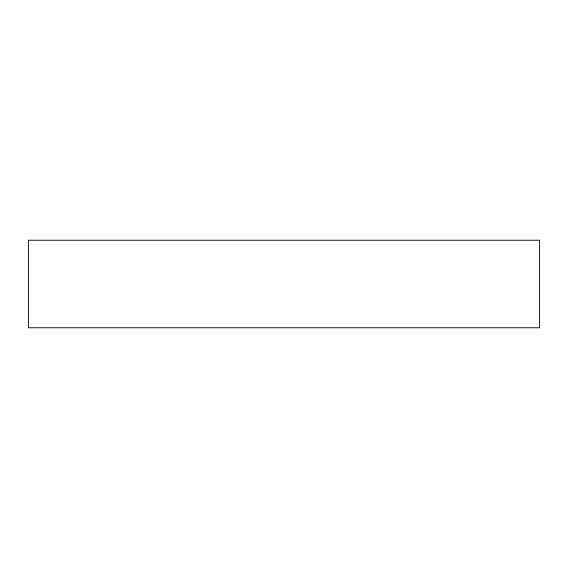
<?xml version="1.0" encoding="UTF-8"?>
<svg xmlns="http://www.w3.org/2000/svg" width="568" height="568" viewBox="0 0 568 568"><rect width="100%" height="100%" fill="white"/><g stroke="black" fill="none" stroke-linecap="round" stroke-linejoin="round"><path stroke-width="0.85" d="M539.6 240.236L28.4 240.236L28.4 327.764L539.6 327.764L539.6 240.236"/></g></svg>
